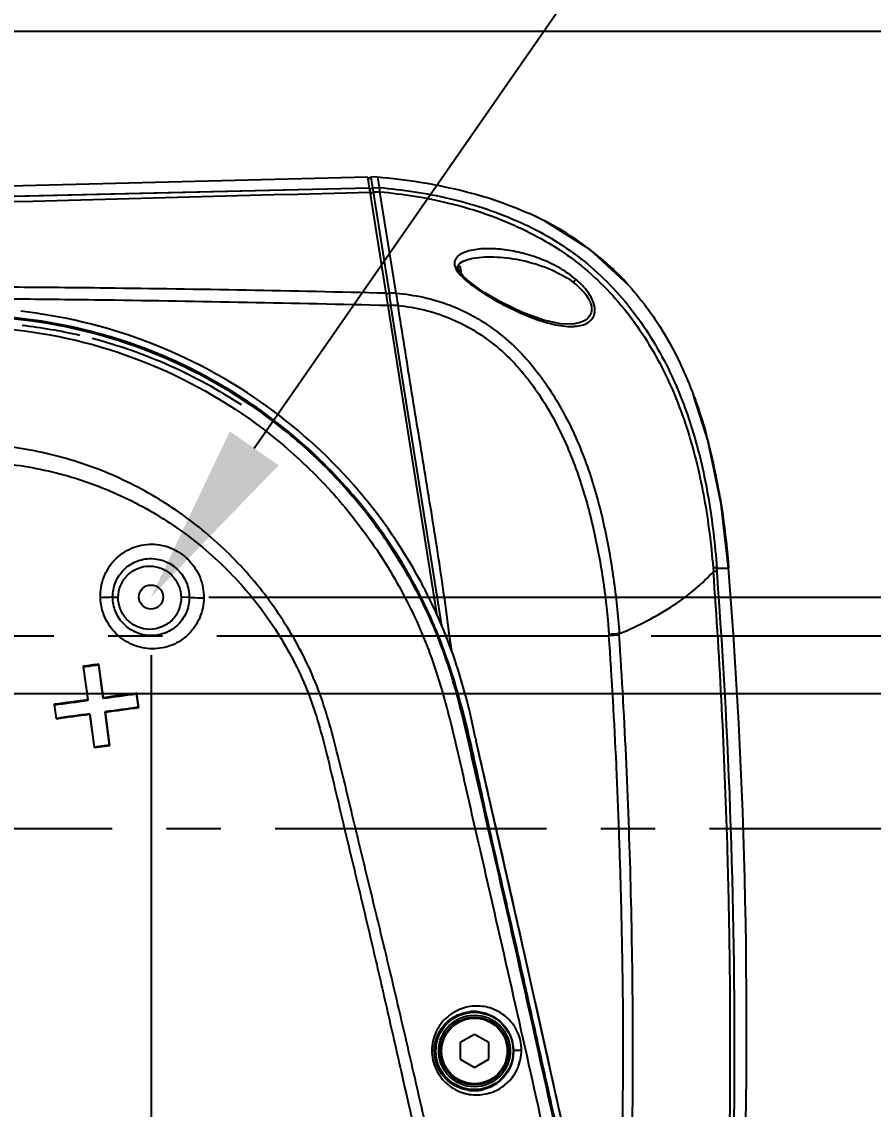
# Model space of a CAD drawing. Header units: millimetres. Extents: x 5828 to 6704, y 123 to 421.
# Drawn here: x 6428.99 to 6434.87, y 267.82 to 275.33 of the extents above; entities that cross this region are included whole.
import ezdxf
from ezdxf import colors
from ezdxf.entities.mleader import LeaderData, LeaderLine
from ezdxf.math import Vec2, Vec3

# ---------------------------------------------------------------- set-up
doc = ezdxf.new("R2010")
doc.units = ezdxf.units.MM
doc.linetypes.add('CENTER', pattern=[0.6, 0.375, -0.075, 0.075, -0.075])
for name, color, linetype in [('中心线', 7, 'Continuous'), ('外形图', 7, 'Continuous'), ('多重引线', 7, 'Continuous'), ('尺寸标注', 7, 'Continuous')]:
    doc.layers.add(name, color=color, linetype=linetype)
doc.styles.add('微软雅黑', font='msyh.ttc', dxfattribs={"height": 1.5})
doc.dimstyles.new('尺寸标注_1_15比例', dxfattribs={"dimtxt": 1.5, "dimasz": 1.25, "dimexe": 0.5, "dimexo": 0.4, "dimgap": 0.5, "dimtad": 1, "dimdec": 1, "dimlfac": 15, "dimdsep": 46, "dimtxsty": '微软雅黑', "dimcen": 0.09, "dimadec": 0, "dimazin": 0, "dimtp": 0.01, "dimtm": 0.01, "dimtfac": 1, "dimtdec": 1, "dimtofl": 0, "dimtmove": 0, "dimatfit": 3, "dimfxl": 1, "dimtolj": 1, "dimarcsym": 0})

# ---------------------------------------------------------------- blocks, each defined once
blk = doc.blocks.new('*D932')
at = {"layer": 'Defpoints', "color": 0}
for p in [(6429.8804, 271.3573), (6435.6121, 269.7573), (6442.5277, 269.7573)]:
    blk.add_point(p, dxfattribs=at)
at = {"layer": '尺寸标注', "color": 0, "lineweight": -2}
for p, q in [((6442.5277, 272.6073), (6442.5277, 273.8573)), ((6430.2804, 271.3573), (6443.0277, 271.3573)), ((6436.0121, 269.7573), (6443.0277, 269.7573)), ((6442.5277, 268.5073), (6442.5277, 263.7221))]:
    blk.add_line(p, q, dxfattribs=at)
at = {"layer": '尺寸标注', "color": 0}
for points in [[(6442.3194, 272.6073), (6442.7361, 272.6073), (6442.5277, 271.3573)], [(6442.7361, 268.5073), (6442.3194, 268.5073), (6442.5277, 269.7573)]]:
    blk.add_solid(points, dxfattribs=at)
at = {"layer": '尺寸标注', "color": 0, "insert": (6441.2651, 265.3086), "char_height": 1.5, "attachment_point": 5, "rotation": 90, "style": '微软雅黑'}
blk.add_mtext('\\A1;24', dxfattribs=at)
blk = doc.blocks.new('*D933')
at = {"layer": 'Defpoints', "color": 0}
for p in [(6426.8138, 270.6906), (6435.6121, 269.7573), (6439.1538, 269.7573)]:
    blk.add_point(p, dxfattribs=at)
at = {"layer": '尺寸标注', "color": 0, "lineweight": -2}
for p, q in [((6439.1538, 271.9406), (6439.1538, 273.1906)), ((6427.2138, 270.6906), (6439.6538, 270.6906)), ((6436.0121, 269.7573), (6439.6538, 269.7573)), ((6439.1538, 268.5073), (6439.1538, 263.8272))]:
    blk.add_line(p, q, dxfattribs=at)
at = {"layer": '尺寸标注', "color": 0}
for points in [[(6438.9455, 271.9406), (6439.3622, 271.9406), (6439.1538, 270.6906)], [(6439.3622, 268.5073), (6438.9455, 268.5073), (6439.1538, 269.7573)]]:
    blk.add_solid(points, dxfattribs=at)
at = {"layer": '尺寸标注', "color": 0, "insert": (6437.8874, 265.3687), "char_height": 1.5, "attachment_point": 5, "rotation": 90, "style": '微软雅黑'}
blk.add_mtext('\\A1;14', dxfattribs=at)
blk = doc.blocks.new('*D934')
at = {"layer": 'Defpoints', "color": 0}
for p in [(6428.5804, 276.8996), (6426.8138, 270.6906), (6428.5804, 264.5818)]:
    blk.add_point(p, dxfattribs=at)
at = {"layer": '尺寸标注', "color": 0, "lineweight": -2}
for p, q in [((6428.5804, 276.4996), (6428.5804, 264.0818)), ((6426.8138, 270.2906), (6426.8138, 264.0818)), ((6425.5638, 264.5818), (6418.9868, 264.5818)), ((6429.8304, 264.5818), (6431.0804, 264.5818))]:
    blk.add_line(p, q, dxfattribs=at)
at = {"layer": '尺寸标注', "color": 0}
for points in [[(6425.5638, 264.3735), (6425.5638, 264.7901), (6426.8138, 264.5818)], [(6429.8304, 264.7901), (6429.8304, 264.3735), (6428.5804, 264.5818)]]:
    blk.add_solid(points, dxfattribs=at)
at = {"layer": '尺寸标注', "color": 0, "insert": (6421.3412, 265.8575), "char_height": 1.5, "attachment_point": 5, "style": '微软雅黑'}
blk.add_mtext('\\A1;26.5', dxfattribs=at)
blk = doc.blocks.new('*D935')
at = {"layer": 'Defpoints', "color": 0}
for p in [(6429.8804, 271.3573), (6426.8138, 270.6906), (6429.8804, 261.6348)]:
    blk.add_point(p, dxfattribs=at)
at = {"layer": '尺寸标注', "color": 0, "lineweight": -2}
for p, q in [((6429.8804, 270.9573), (6429.8804, 261.1348)), ((6426.8138, 270.2906), (6426.8138, 261.1348)), ((6425.5638, 261.6348), (6420.0737, 261.6348)), ((6431.1304, 261.6348), (6432.3804, 261.6348))]:
    blk.add_line(p, q, dxfattribs=at)
at = {"layer": '尺寸标注', "color": 0}
for points in [[(6425.5638, 261.4265), (6425.5638, 261.8431), (6426.8138, 261.6348)], [(6431.1304, 261.8431), (6431.1304, 261.4265), (6429.8804, 261.6348)]]:
    blk.add_solid(points, dxfattribs=at)
at = {"layer": '尺寸标注', "color": 0, "insert": (6421.6868, 262.91), "char_height": 1.5, "attachment_point": 5, "style": '微软雅黑'}
blk.add_mtext('\\A1;46', dxfattribs=at)
blk = doc.blocks.new('*D938')
at = {"layer": 'Defpoints', "color": 0}
for p in [(6417.9215, 275.264), (6453.2314, 275.264), (6436.9138, 230.424)]:
    blk.add_point(p, dxfattribs=at)
at = {"layer": '尺寸标注', "color": 0, "lineweight": -2}
for p, q in [((6418.3215, 275.264), (6453.7314, 275.264)), ((6453.2314, 231.674), (6453.2314, 274.014)), ((6437.3138, 230.424), (6453.7314, 230.424))]:
    blk.add_line(p, q, dxfattribs=at)
at = {"layer": '尺寸标注', "color": 0}
for points in [[(6453.4398, 274.014), (6453.0231, 274.014), (6453.2314, 275.264)], [(6453.0231, 231.674), (6453.4398, 231.674), (6453.2314, 230.424)]]:
    blk.add_solid(points, dxfattribs=at)
at = {"layer": '尺寸标注', "color": 0, "insert": (6451.9563, 252.844), "char_height": 1.5, "attachment_point": 5, "rotation": 90, "style": '微软雅黑'}
blk.add_mtext('\\A1;672.6', dxfattribs=at)

msp = doc.modelspace()

# ---------------------------------------------------------------- linework, layer by layer
at = {"layer": '中心线', "linetype": 'CENTER', "ltscale": 5}
for p, q in [((6403.334, 271.0906), (6435.6426, 271.0906)), ((6435.6121, 269.7573), (6425.4667, 269.7573))]:
    msp.add_line(p, q, dxfattribs=at)
at = {"layer": '外形图'}
for p, q in [((6431.378, 274.2556), (6426.8018, 274.1412)), ((6431.857, 271.2304), (6431.3779, 274.2556)), ((6431.4451, 274.2573), (6431.4007, 274.2562)), ((6431.4122, 274.1833), (6431.4007, 274.2562)), ((6431.4451, 274.2573), (6431.4566, 274.1843)), ((6426.0809, 274.0577), (6431.3894, 274.1827)), ((6431.4122, 274.1833), (6431.4566, 274.1843)), ((6431.4166, 274.1538), (6431.4122, 274.1833)), ((6431.5263, 273.4566), (6431.4166, 274.1538)), ((6431.5722, 273.4552), (6431.4612, 274.1552)), ((6432.6041, 273.9504), (6432.4925, 274.0045)), ((6432.9097, 273.7571), (6432.6041, 273.9504)), ((6433.1823, 273.5051), (6432.9097, 273.7571)), ((6432.0009, 273.6231), (6431.9982, 273.6382)), ((6431.9987, 273.6398), (6432.0149, 273.6424)), ((6432.0236, 273.5876), (6432.0149, 273.6424)), ((6432.1028, 273.6965), (6432.1028, 273.6965)), ((6431.5722, 273.4554), (6431.5263, 273.4564)), ((6431.5373, 273.3715), (6431.5369, 273.3745)), ((6431.8879, 271.16), (6431.5373, 273.3715)), ((6431.5857, 273.3703), (6431.5373, 273.3714)), ((6432.8026, 273.2436), (6432.8022, 273.2435)), ((6433.7245, 272.4407), (6433.6266, 272.7492)), ((6433.8168, 271.9983), (6433.7245, 272.4407)), ((6433.868, 271.5573), (6433.8168, 271.9983)), ((6433.7612, 271.5607), (6433.7634, 271.5347)), ((6433.7866, 271.5573), (6433.868, 271.5573)), ((6433.7885, 271.5325), (6433.7866, 271.5573)), ((6429.6156, 271.3564), (6429.6538, 271.3559)), ((6430.1448, 271.3558), (6430.0883, 271.355)), ((6431.9422, 271.0906), (6431.9161, 271.0906)), ((6431.9607, 270.9728), (6431.9422, 271.0906)), ((6431.9604, 270.9728), (6431.9422, 271.0906)), ((6433.0417, 271.0991), (6433.0423, 271.0906)), ((6433.1138, 271.0951), (6433.1133, 271.1035)), ((6429.4126, 270.8794), (6429.4438, 270.6481)), ((6429.4454, 270.6446), (6429.4142, 270.8758)), ((6429.5167, 270.8897), (6429.5211, 270.894)), ((6429.5167, 270.8897), (6429.5479, 270.6585)), ((6429.5523, 270.6628), (6429.5211, 270.894)), ((6429.5523, 270.6628), (6429.5479, 270.6585)), ((6429.7788, 270.6895), (6429.7836, 270.6939)), ((6429.7788, 270.6895), (6429.7914, 270.5963)), ((6429.7969, 270.5949), (6429.7836, 270.6939)), ((6429.2126, 270.6169), (6429.2259, 270.5179)), ((6429.2272, 270.5202), (6429.2146, 270.6135)), ((6429.5606, 270.5652), (6429.5657, 270.5637)), ((6429.5606, 270.5652), (6429.5918, 270.3339)), ((6429.5969, 270.3324), (6429.5657, 270.5637)), ((6429.7914, 270.5962), (6429.7969, 270.5949)), ((6429.4572, 270.549), (6429.4884, 270.3178)), ((6429.4893, 270.3201), (6429.4581, 270.5513)), ((6429.4884, 270.3178), (6429.5969, 270.3324)), ((6429.5918, 270.3339), (6429.4893, 270.3201)), ((6429.5918, 270.3339), (6429.5969, 270.3324)), ((6432.1138, 268.3386), (6432.0145, 268.2813)), ((6432.2131, 268.2813), (6432.1138, 268.3386)), ((6432.0145, 268.2813), (6432.0145, 268.1666)), ((6432.2131, 268.1666), (6432.2131, 268.2813)), ((6432.0145, 268.1666), (6432.1138, 268.1093)), ((6432.1138, 268.1093), (6432.2131, 268.1666))]:
    msp.add_line(p, q, dxfattribs=at)
for points in [[(6426.0809, 274.0577), (6427.8574, 274.0996), (6429.6275, 274.1413), (6431.3894, 274.1827)], [(6431.9982, 273.6382), (6432.0013, 273.6492), (6432.0126, 273.6624), (6432.0357, 273.6766), (6432.0679, 273.6885), (6432.1028, 273.6965)], [(6432.0352, 273.5736), (6432.0128, 273.6008), (6432.0009, 273.6231)], [(6432.1854, 273.4585), (6432.1514, 273.4807), (6432.1041, 273.5141), (6432.0657, 273.5448), (6432.0352, 273.5736)], [(6431.5722, 273.4552), (6431.5569, 273.4557), (6431.5416, 273.4562), (6431.5263, 273.4566)], [(6432.8026, 273.2436), (6432.7913, 273.2422), (6432.7076, 273.2442), (6432.59, 273.2691), (6432.4462, 273.3213), (6432.298, 273.393), (6432.1854, 273.4585)], [(6431.5857, 273.3702), (6431.5695, 273.3706), (6431.5534, 273.3711), (6431.5373, 273.3715)], [(6433.1671, 265.6516), (6432.7991, 267.3622), (6432.4435, 268.9652), (6432.1254, 270.3632)]]:
    msp.add_lwpolyline(points, dxfattribs=at)
for centre, radius in [((6429.8804, 271.3573), 0.0833), ((6432.1138, 268.224), 0.267), ((6432.1138, 268.224), 0.247), ((6432.1138, 268.224), 0.2333), ((6432.1138, 268.224), 0.2267)]:
    msp.add_circle(centre, radius, dxfattribs=at)
for centre, radius, start, end in [((6368.5009, 2602.9923), 2329.6882, 271.4159399, 271.5469664), ((6431.5505, 271.9209), 2.2867, 61.75021, 65.67271), ((6431.6266, 272.0637), 2.1248, 55.97743, 61.73397), ((6431.686, 272.1545), 2.0164, 51.54332, 55.93311), ((6431.7089, 272.1844), 1.9787, 41.87078, 51.52313), ((6431.5912, 273.0332), 0.3425, 99.05128, 100.62046), ((6430.0022, 271.4482), 3.8524, 12.51856, 15.42952), ((6429.4107, 271.3148), 4.4587, 9.37747, 12.5443), ((6393.9925, 268.4045), 40, 357.49984, 4.5207), ((6428.5944, 269.7689), 3.5753, 27.27632, 28.30679), ((6390.0931, 268.2765), 43.8166, 359.33055, 4.26158), ((6428.802, 269.8868), 3.2897, 27.16485, 28.16818), ((6433.5378, 263.6324), 7.4832, 93.25193, 93.80124), ((6433.5653, 263.2899), 7.8183, 93.31003, 93.83569), ((6431.9875, 270.3317), 0.1414, 11.92969, 13.24141), ((6431.9018, 270.3059), 0.2308, 11.86033, 13.78661), ((6431.9878, 270.3239), 0.1429, 10.60445, 11.86961), ((6208.8667, 218.8192), 229.1314, 12.626895, 12.996845), ((6113.0773, 197.2286), 327.3238, 12.528915, 12.649423), ((6432.1099, 268.2234), 0.2731, 84.38795, 94.96386), ((6165.7897, 208.9355), 273.3271, 12.334899, 12.530369), ((6432.1102, 268.2223), 0.2725, 261.29629, 282.41413)]:
    msp.add_arc(centre, radius, start, end, dxfattribs=at)
for points, knots in [([(6431.3814, 274.2331), (6431.3807, 274.2375), (6431.3823, 274.2466), (6431.389, 274.2526), (6431.3927, 274.2543)], [0, 0, 0, 0, 0.52641, 1, 1, 1, 1]), ([(6431.4451, 274.2573), (6431.5427, 274.2488), (6431.9, 274.2062), (6432.2537, 274.1125), (6432.4925, 274.0045)], [0, 0, 0, 0, 0.272049, 1, 1, 1, 1]), ([(6431.393, 274.1602), (6431.3927, 274.1618), (6431.3925, 274.1676), (6431.395, 274.1734), (6431.3977, 274.1765)], [0, 0, 0, 0, 0.280205, 1, 1, 1, 1]), ([(6431.3977, 274.1765), (6431.399, 274.178), (6431.4012, 274.1798), (6431.4036, 274.1811), (6431.4043, 274.1814)], [0, 0, 0, 0, 0.734543, 1, 1, 1, 1]), ([(6431.4612, 274.1552), (6431.4609, 274.159), (6431.4603, 274.1657), (6431.4592, 274.1745), (6431.4581, 274.1803), (6431.4573, 274.1834), (6431.4566, 274.1843)], [0, 0, 0, 0, 0.388629, 0.686002, 0.889489, 1, 1, 1, 1]), ([(6431.4566, 274.1843), (6431.6186, 274.1701), (6431.8607, 274.1343), (6432.174, 274.0472), (6432.4021, 273.9613), (6432.6206, 273.8521), (6432.8252, 273.7176), (6433.0112, 273.558), (6433.2306, 273.3168), (6433.4502, 272.9717), (6433.629, 272.5172), (6433.7375, 272.042), (6433.7747, 271.7193), (6433.7866, 271.5573)], [0, 0, 0, 0, 0.125153, 0.187581, 0.250019, 0.312557, 0.375252, 0.437999, 0.500738, 0.625737, 0.750335, 0.874963, 1, 1, 1, 1]), ([(6431.3973, 274.1329), (6431.3967, 274.1367), (6431.3985, 274.145), (6431.405, 274.1503), (6431.4086, 274.1519)], [0, 0, 0, 0, 0.482564, 1, 1, 1, 1]), ([(6431.4612, 274.1552), (6431.6206, 274.1402), (6431.9375, 274.0903), (6432.3948, 273.9389), (6432.815, 273.6989), (6433.1604, 273.3587), (6433.4198, 272.9518), (6433.5974, 272.5048), (6433.7085, 272.0378), (6433.748, 271.7201), (6433.7612, 271.5607)], [0, 0, 0, 0, 0.125219, 0.250037, 0.375033, 0.500274, 0.625296, 0.749998, 0.874814, 1, 1, 1, 1]), ([(6432.8133, 273.551), (6432.777, 273.5812), (6432.6999, 273.6344), (6432.575, 273.6924), (6432.4488, 273.7331), (6432.3433, 273.7533), (6432.2608, 273.7613), (6432.201, 273.7629), (6432.1434, 273.7599), (6432.0889, 273.7516), (6432.0467, 273.7391), (6432.017, 273.7243), (6431.9982, 273.7108), (6431.9835, 273.694), (6431.9715, 273.6654), (6431.9772, 273.6406), (6431.9841, 273.6262)], [0, 0, 0, 0, 0.14715, 0.289759, 0.427242, 0.559339, 0.623209, 0.68534, 0.745376, 0.802741, 0.856523, 0.881713, 0.905575, 0.928225, 0.95047, 1, 1, 1, 1]), ([(6432.1028, 273.6965), (6432.1297, 273.7012), (6432.1854, 273.7065), (6432.3008, 273.7055), (6432.4506, 273.6846), (6432.6299, 273.6298), (6432.7438, 273.569), (6432.7956, 273.5298)], [0, 0, 0, 0, 0.112407, 0.229855, 0.475174, 0.732255, 1, 1, 1, 1]), ([(6431.9841, 273.6262), (6431.9864, 273.6213), (6431.998, 273.6007), (6432.0137, 273.5828), (6432.0264, 273.5699)], [0, 0, 0, 0, 0.232222, 1, 1, 1, 1]), ([(6432.0264, 273.5699), (6432.0374, 273.5587), (6432.0672, 273.5319), (6432.1191, 273.4927), (6432.1604, 273.4659), (6432.1812, 273.4523)], [0, 0, 0, 0, 0.241447, 0.617431, 1, 1, 1, 1]), ([(6428.9217, 273.4982), (6429.1367, 273.4968), (6429.9977, 273.4889), (6430.8585, 273.4722), (6431.5043, 273.4571)], [0, 0, 0, 0, 0.249725, 1, 1, 1, 1]), ([(6432.7956, 273.5298), (6432.7975, 273.532), (6432.8034, 273.539), (6432.8093, 273.5461), (6432.8133, 273.551)], [0, 0, 0, 0, 0.308309, 1, 1, 1, 1]), ([(6432.7956, 273.5298), (6432.8297, 273.5041), (6432.8761, 273.4612), (6432.9154, 273.393), (6432.9262, 273.3437), (6432.9146, 273.3002), (6432.8851, 273.2701), (6432.8464, 273.252), (6432.8177, 273.2457), (6432.8026, 273.2436)], [0, 0, 0, 0, 0.318248, 0.461264, 0.582468, 0.684783, 0.782556, 0.886576, 1, 1, 1, 1]), ([(6432.8051, 273.2264), (6432.8219, 273.2276), (6432.8541, 273.2322), (6432.8983, 273.2494), (6432.9333, 273.2808), (6432.9493, 273.3289), (6432.9409, 273.3858), (6432.912, 273.4444), (6432.8682, 273.501), (6432.8322, 273.5346), (6432.8133, 273.551)], [0, 0, 0, 0, 0.110883, 0.212455, 0.308339, 0.409837, 0.53162, 0.676777, 0.835926, 1, 1, 1, 1]), ([(6433.1823, 273.5051), (6433.2771, 273.3994), (6433.4499, 273.1593), (6433.5736, 272.8913), (6433.6266, 272.7492)], [0, 0, 0, 0, 0.483452, 1, 1, 1, 1]), ([(6428.9216, 273.4162), (6429.1377, 273.4143), (6429.6784, 273.408), (6430.5438, 273.3941), (6431.193, 273.3796), (6431.5178, 273.3719)], [0, 0, 0, 0, 0.249718, 0.624674, 1, 1, 1, 1]), ([(6431.507, 273.4399), (6431.5066, 273.4428), (6431.5092, 273.4498), (6431.5152, 273.4534), (6431.5186, 273.4547)], [0, 0, 0, 0, 0.442064, 1, 1, 1, 1]), ([(6431.5369, 273.3745), (6431.5359, 273.382), (6431.5323, 273.4093), (6431.5288, 273.4367), (6431.5263, 273.4566)], [0, 0, 0, 0, 0.273777, 1, 1, 1, 1]), ([(6431.5722, 273.4552), (6431.5735, 273.4491), (6431.5785, 273.4208), (6431.5818, 273.3923), (6431.5857, 273.3702)], [0, 0, 0, 0, 0.219383, 1, 1, 1, 1]), ([(6431.5722, 273.4552), (6431.6991, 273.4444), (6431.8895, 273.4038), (6432.1203, 273.2932), (6432.2802, 273.1862), (6432.4243, 273.0585), (6432.5498, 272.9125), (6432.6592, 272.7543), (6432.7858, 272.5316), (6432.9094, 272.2353), (6433.0108, 271.8645), (6433.0777, 271.4861), (6433.1047, 271.2313), (6433.1133, 271.1035)], [0, 0, 0, 0, 0.124479, 0.186907, 0.249408, 0.311962, 0.374552, 0.437142, 0.499709, 0.624704, 0.749726, 0.874828, 1, 1, 1, 1]), ([(6432.1854, 273.4585), (6432.1853, 273.4586), (6432.185, 273.4577), (6432.1842, 273.457), (6432.1829, 273.4548), (6432.1818, 273.4533), (6432.1812, 273.4523)], [0, 0, 0, 0, 0.056455, 0.235397, 0.550029, 1, 1, 1, 1]), ([(6432.1812, 273.4523), (6432.2306, 273.4205), (6432.3315, 273.3644), (6432.4836, 273.2929), (6432.6313, 273.2428), (6432.7301, 273.226), (6432.7769, 273.2256)], [0, 0, 0, 0, 0.273964, 0.537498, 0.782073, 1, 1, 1, 1]), ([(6431.5185, 273.3675), (6431.5185, 273.3678), (6431.5198, 273.368), (6431.5212, 273.3686), (6431.5244, 273.3692), (6431.5267, 273.3696), (6431.528, 273.3699)], [0, 0, 0, 0, 0.072314, 0.271353, 0.587504, 1, 1, 1, 1]), ([(6431.9422, 271.0906), (6431.9167, 271.2813), (6431.8632, 271.6622), (6431.769, 272.2315), (6431.676, 272.8007), (6431.6157, 273.1804), (6431.5857, 273.3702)], [0, 0, 0, 0, 0.250089, 0.500133, 0.750107, 1, 1, 1, 1]), ([(6431.5857, 273.3702), (6431.6464, 273.3641), (6431.7672, 273.3438), (6431.9421, 273.2872), (6432.1066, 273.205), (6432.2571, 273.0993), (6432.392, 272.9741), (6432.5091, 272.8322), (6432.6109, 272.6792), (6432.7287, 272.4646), (6432.8437, 272.1802), (6432.9245, 271.885), (6432.9737, 271.6453), (6432.9986, 271.4944), (6433.0152, 271.3732), (6433.0241, 271.2972), (6433.0304, 271.2364), (6433.0346, 271.1906), (6433.0387, 271.1449), (6433.0401, 271.1143), (6433.0417, 271.0991)], [0, 0, 0, 0, 0.0624, 0.124793, 0.187213, 0.249688, 0.312219, 0.374777, 0.43734, 0.499879, 0.62483, 0.749809, 0.812336, 0.874877, 0.906153, 0.937433, 0.953074, 0.968715, 0.984357, 1, 1, 1, 1]), ([(6431.702, 271.4397), (6431.6075, 271.6162), (6431.386, 271.9526), (6430.9759, 272.395), (6430.4963, 272.7615), (6429.9619, 273.0417), (6429.388, 273.2283), (6428.7907, 273.3139), (6428.1875, 273.2984), (6427.5955, 273.181), (6427.032, 272.9654), (6426.5121, 272.6591), (6426.0522, 272.2681), (6425.6658, 271.8047), (6425.3614, 271.2837), (6425.1493, 270.7187), (6425.0369, 270.1258), (6425.0296, 269.7233), (6425.0424, 269.5234)], [0, 0, 0, 0, 0.062514, 0.12502, 0.187516, 0.250011, 0.312508, 0.375001, 0.437502, 0.499997, 0.562496, 0.624997, 0.687489, 0.749991, 0.812487, 0.874986, 0.937481, 1, 1, 1, 1]), ([(6431.7018, 271.4352), (6431.6013, 271.6213), (6431.367, 271.9768), (6430.9267, 272.4384), (6430.4109, 272.814), (6429.8366, 273.0918), (6429.2217, 273.2622), (6428.5863, 273.3197), (6427.9509, 273.2635), (6427.3354, 273.0955), (6426.7598, 272.8203), (6426.2429, 272.4463), (6425.801, 271.9861), (6425.4479, 271.4548), (6425.1958, 270.8688), (6425.0521, 270.2475), (6425.0201, 269.6107), (6425.0774, 269.1891), (6425.1232, 268.9828)], [0, 0, 0, 0, 0.06252, 0.125024, 0.187531, 0.250038, 0.312543, 0.375049, 0.437556, 0.500062, 0.562568, 0.625075, 0.687582, 0.750087, 0.812583, 0.875071, 0.937542, 1, 1, 1, 1]), ([(6434.0963, 260.7334), (6434.0662, 260.8921), (6434.0073, 261.2099), (6433.8844, 261.8445), (6433.6685, 262.9548), (6433.412, 264.2218), (6433.148, 265.4873), (6432.9462, 266.4356), (6432.7408, 267.3832), (6432.5316, 268.3299), (6432.3552, 269.1183), (6432.2113, 269.7484), (6432.1208, 270.1422), (6432.05, 270.4578), (6431.9918, 270.6932), (6431.9221, 270.9256), (6431.8348, 271.1521), (6431.7312, 271.3718), (6431.5732, 271.6544), (6431.3407, 271.9868), (6431.0097, 272.3435), (6430.5084, 272.7535), (6429.7828, 273.1313), (6428.824, 273.3302), (6428.1708, 273.2845), (6427.855, 273.2181)], [0, 0, 0, 0, 0.031256, 0.062512, 0.125025, 0.250051, 0.312564, 0.375077, 0.43759, 0.500102, 0.562619, 0.593865, 0.625127, 0.640778, 0.656416, 0.672034, 0.687667, 0.703323, 0.718983, 0.750258, 0.781529, 0.812804, 0.875203, 0.937597, 1, 1, 1, 1]), ([(6431.7422, 271.4643), (6431.6056, 271.718), (6431.2695, 272.1942), (6430.6103, 272.7656), (6429.8342, 273.1641), (6429.267, 273.2978), (6428.9807, 273.3299)], [0, 0, 0, 0, 0.250026, 0.500021, 0.749993, 1, 1, 1, 1]), ([(6427.8691, 273.1518), (6428.1823, 273.2164), (6428.8306, 273.2576), (6429.7795, 273.0503), (6430.4933, 272.6641), (6430.9829, 272.2487), (6431.3042, 271.8887), (6431.5727, 271.4882), (6431.7857, 271.055), (6431.9282, 270.5945), (6432.0173, 270.204), (6432.0873, 269.8912), (6432.1413, 269.657), (6432.1955, 269.4228), (6432.3021, 268.9541), (6432.4621, 268.2511), (6432.6693, 267.3123), (6432.8738, 266.3729), (6433.0749, 265.4328), (6433.2721, 264.4919), (6433.4322, 263.7069), (6433.5578, 263.0784), (6433.6509, 262.6068), (6433.7425, 262.1349), (6433.8164, 261.7412), (6433.8774, 261.4266), (6433.9409, 261.1125), (6433.9859, 260.8762), (6434.0097, 260.7178)], [0, 0, 0, 0, 0.0624, 0.124799, 0.187198, 0.218475, 0.249745, 0.281019, 0.312289, 0.343546, 0.374813, 0.39044, 0.40607, 0.4217, 0.43733, 0.499848, 0.562367, 0.624886, 0.687404, 0.749923, 0.812442, 0.843701, 0.874961, 0.90622, 0.937478, 0.953109, 0.968743, 1, 1, 1, 1]), ([(6430.5047, 272.6836), (6430.4258, 272.7354), (6430.2638, 272.8329), (6430.0095, 272.9578), (6429.7462, 273.0622), (6429.5658, 273.118), (6429.4746, 273.1419)], [0, 0, 0, 0, 0.250205, 0.500227, 0.750182, 1, 1, 1, 1]), ([(6433.6266, 272.7492), (6433.6349, 272.7271), (6433.6677, 272.6361), (6433.6963, 272.5435), (6433.7157, 272.4731)], [0, 0, 0, 0, 0.244507, 1, 1, 1, 1]), ([(6433.1832, 260.1738), (6433.1995, 260.3226), (6433.2034, 260.6239), (6433.1406, 261.0695), (6433.0475, 261.509), (6432.9635, 261.9504), (6432.8828, 262.3922), (6432.8009, 262.8336), (6432.7153, 263.2745), (6432.5983, 263.8617), (6432.4507, 264.5955), (6432.2687, 265.4751), (6432.0814, 266.3536), (6431.9192, 267.0843), (6431.7865, 267.6682), (6431.6869, 268.106), (6431.5859, 268.5436), (6431.4818, 268.9805), (6431.3754, 269.4168), (6431.2701, 269.8534), (6431.1835, 270.2175), (6431.108, 270.5073), (6431.0148, 270.7923), (6430.8473, 271.1297), (6430.5845, 271.4962), (6430.2637, 271.8135), (6429.8942, 272.0719), (6429.4864, 272.2645), (6429.0513, 272.3839), (6428.6023, 272.4276), (6428.302, 272.4049), (6428.1542, 272.3808)], [0, 0, 0, 0, 0.031256, 0.062496, 0.09378, 0.125044, 0.156285, 0.187525, 0.218773, 0.250027, 0.312529, 0.375029, 0.43753, 0.500029, 0.531279, 0.562528, 0.593778, 0.62503, 0.656282, 0.687523, 0.718778, 0.734417, 0.750036, 0.781307, 0.812577, 0.843804, 0.875037, 0.906259, 0.937493, 0.968743, 1, 1, 1, 1]), ([(6428.0598, 272.241), (6428.2057, 272.2711), (6428.5035, 272.3062), (6428.9519, 272.2816), (6429.3896, 272.1814), (6429.8031, 272.0066), (6430.1797, 271.7625), (6430.5091, 271.4572), (6430.7773, 271.097), (6430.9472, 270.7628), (6431.0411, 270.4794), (6431.0969, 270.2626), (6431.1483, 270.0448), (6431.2166, 269.7544), (6431.3041, 269.3918), (6431.4077, 268.9564), (6431.5079, 268.5202), (6431.6399, 267.9383), (6431.8048, 267.2108), (6431.9977, 266.3367), (6432.1852, 265.4614), (6432.3692, 264.5854), (6432.5478, 263.7082), (6432.6927, 262.9764), (6432.804, 262.3902), (6432.8865, 261.9503), (6432.9559, 261.5838), (6433.0086, 261.2901), (6433.0634, 260.997), (6433.1324, 260.6297), (6433.127, 260.3292), (6433.1124, 260.1809)], [0, 0, 0, 0, 0.031236, 0.062463, 0.093672, 0.124869, 0.156062, 0.187263, 0.218479, 0.24971, 0.26534, 0.280974, 0.296604, 0.312236, 0.343499, 0.374762, 0.406025, 0.437289, 0.499818, 0.562347, 0.624876, 0.687406, 0.749935, 0.812465, 0.843729, 0.874993, 0.906257, 0.92189, 0.937521, 0.968776, 1, 1, 1, 1]), ([(6433.8098, 272.0413), (6433.8163, 272.0026), (6433.841, 271.842), (6433.8583, 271.6802), (6433.868, 271.5573)], [0, 0, 0, 0, 0.241251, 1, 1, 1, 1]), ([(6429.5309, 271.3527), (6429.5292, 271.4001), (6429.5448, 271.4967), (6429.6225, 271.6202), (6429.7426, 271.7033), (6429.8858, 271.7318), (6430.0286, 271.7016), (6430.1484, 271.6181), (6430.2275, 271.4955), (6430.2453, 271.3992), (6430.2447, 271.3517)], [0, 0, 0, 0, 0.125132, 0.250065, 0.374867, 0.499615, 0.624466, 0.749535, 0.874756, 1, 1, 1, 1]), ([(6429.6156, 271.3564), (6429.6153, 271.391), (6429.6286, 271.4611), (6429.687, 271.5499), (6429.7753, 271.6095), (6429.8798, 271.6302), (6429.9841, 271.6088), (6430.0722, 271.549), (6430.1309, 271.4603), (6430.1448, 271.3904), (6430.1448, 271.3558)], [0, 0, 0, 0, 0.125043, 0.250015, 0.374973, 0.499908, 0.624863, 0.749877, 0.874925, 1, 1, 1, 1]), ([(6429.6538, 271.3559), (6429.6542, 271.3841), (6429.6659, 271.4408), (6429.7143, 271.5124), (6429.7864, 271.5603), (6429.8713, 271.5769), (6429.9561, 271.5597), (6430.0279, 271.5114), (6430.0761, 271.4398), (6430.0879, 271.3831), (6430.0883, 271.355)], [0, 0, 0, 0, 0.125026, 0.250013, 0.375009, 0.499995, 0.624985, 0.749982, 0.874975, 1, 1, 1, 1]), ([(6433.7866, 271.5573), (6433.784, 271.5587), (6433.7752, 271.5597), (6433.7668, 271.5604), (6433.7612, 271.5607)], [0, 0, 0, 0, 0.346554, 1, 1, 1, 1]), ([(6433.1133, 271.1034), (6433.2448, 271.159), (6433.4291, 271.2528), (6433.6401, 271.4088), (6433.7262, 271.4919), (6433.7634, 271.5346)], [0, 0, 0, 0, 0.544981, 0.783713, 1, 1, 1, 1]), ([(6433.7885, 271.5325), (6433.7858, 271.5336), (6433.7772, 271.5341), (6433.7689, 271.5346), (6433.7634, 271.5347)], [0, 0, 0, 0, 0.343801, 1, 1, 1, 1]), ([(6433.8779, 267.7586), (6433.8793, 268.0734), (6433.8817, 268.5457), (6433.8722, 269.1755), (6433.8567, 269.8053), (6433.8252, 270.592), (6433.7863, 271.2207), (6433.7634, 271.5347)], [0, 0, 0, 0, 0.249923, 0.374953, 0.500002, 0.750072, 1, 1, 1, 1]), ([(6434.1318, 260.5828), (6434.0448, 261.0385), (6433.8735, 261.9503), (6433.6025, 263.3154), (6433.3247, 264.6791), (6433.0384, 266.041), (6432.7442, 267.4012), (6432.5191, 268.4204), (6432.3654, 269.0991), (6432.2889, 269.4385), (6432.2123, 269.7778), (6432.1344, 270.117), (6432.057, 270.4563), (6431.9725, 270.7941), (6431.8576, 271.1234), (6431.757, 271.333), (6431.7018, 271.4352)], [0, 0, 0, 0, 0.124992, 0.249985, 0.374977, 0.49997, 0.624962, 0.749954, 0.781202, 0.812453, 0.843697, 0.874937, 0.906214, 0.937479, 0.96871, 1, 1, 1, 1]), ([(6432.1063, 270.2662), (6432.0633, 270.4592), (6431.9685, 270.8439), (6431.8191, 271.2126), (6431.7288, 271.3887)], [0, 0, 0, 0, 0.499875, 1, 1, 1, 1]), ([(6432.1213, 270.3819), (6432.0863, 270.5549), (6431.9988, 270.9073), (6431.8574, 271.2426), (6431.7723, 271.4075)], [0, 0, 0, 0, 0.487495, 1, 1, 1, 1]), ([(6429.6156, 271.3564), (6429.6091, 271.356), (6429.5809, 271.3545), (6429.5527, 271.3534), (6429.5309, 271.3527)], [0, 0, 0, 0, 0.228549, 1, 1, 1, 1]), ([(6430.2447, 271.3517), (6430.2441, 271.3057), (6430.2253, 271.2131), (6430.1468, 271.0957), (6430.0291, 271.0174), (6429.8903, 270.9908), (6429.7518, 271.0194), (6429.6341, 271.098), (6429.5537, 271.2143), (6429.5325, 271.3066), (6429.5309, 271.3527)], [0, 0, 0, 0, 0.125064, 0.249843, 0.374524, 0.499298, 0.62429, 0.749475, 0.874732, 1, 1, 1, 1]), ([(6430.1448, 271.3558), (6430.1448, 271.3214), (6430.1313, 271.2518), (6430.0728, 271.1637), (6429.9847, 271.1049), (6429.8808, 271.0846), (6429.777, 271.1057), (6429.6892, 271.1648), (6429.6301, 271.2525), (6429.6159, 271.322), (6429.6156, 271.3564)], [0, 0, 0, 0, 0.125018, 0.249938, 0.374854, 0.499807, 0.624816, 0.749874, 0.874933, 1, 1, 1, 1]), ([(6430.0883, 271.355), (6430.0887, 271.3264), (6430.0781, 271.2685), (6430.0301, 271.195), (6429.9572, 271.1457), (6429.8709, 271.1287), (6429.7848, 271.1464), (6429.7122, 271.196), (6429.6642, 271.2695), (6429.6535, 271.3274), (6429.6538, 271.3559)], [0, 0, 0, 0, 0.125023, 0.250003, 0.374999, 0.499988, 0.624981, 0.749983, 0.874975, 1, 1, 1, 1]), ([(6430.1448, 271.3558), (6430.1511, 271.3552), (6430.1844, 271.3531), (6430.2177, 271.3522), (6430.2447, 271.3517)], [0, 0, 0, 0, 0.189782, 1, 1, 1, 1]), ([(6431.9422, 271.0906), (6432.034, 271.0906), (6432.4007, 271.0906), (6432.7674, 271.0906), (6433.0423, 271.0906)], [0, 0, 0, 0, 0.250375, 1, 1, 1, 1]), ([(6433.1355, 267.5176), (6433.1351, 267.6665), (6433.1406, 267.9644), (6433.1417, 268.4112), (6433.136, 268.858), (6433.1262, 269.3048), (6433.1124, 269.7516), (6433.0883, 270.3471), (6433.0626, 270.7934), (6433.0423, 271.0906)], [0, 0, 0, 0, 0.124936, 0.249922, 0.374907, 0.49992, 0.624938, 0.749962, 1, 1, 1, 1]), ([(6433.2019, 267.5191), (6433.2039, 267.6681), (6433.2078, 267.9662), (6433.2081, 268.5625), (6433.1974, 269.308), (6433.166, 270.2021), (6433.133, 270.7976), (6433.1135, 271.0951)], [0, 0, 0, 0, 0.124946, 0.249932, 0.49997, 0.750023, 1, 1, 1, 1]), ([(6432.1213, 270.3819), (6432.1216, 270.3806), (6432.1225, 270.3762), (6432.1234, 270.3719), (6432.1239, 270.3688)], [0, 0, 0, 0, 0.296515, 1, 1, 1, 1]), ([(6432.1239, 270.3688), (6432.124, 270.3686), (6432.1245, 270.367), (6432.1249, 270.3654), (6432.1252, 270.3641)], [0, 0, 0, 0, 0.155271, 1, 1, 1, 1]), ([(6434.1343, 260.5834), (6434.0571, 260.9883), (6433.9037, 261.7984), (6433.666, 263.012), (6433.4205, 264.2241), (6433.0852, 265.8385), (6432.7801, 267.2487), (6432.5129, 268.4562), (6432.4006, 268.9591), (6432.3082, 269.3608), (6432.2388, 269.6621), (6432.1713, 269.9639), (6432.1287, 270.1656), (6432.1063, 270.2662)], [0, 0, 0, 0, 0.124999, 0.249997, 0.374996, 0.499994, 0.74999, 0.812491, 0.87499, 0.906237, 0.937485, 0.968739, 1, 1, 1, 1]), ([(6432.4381, 268.2288), (6432.4376, 268.2512), (6432.4331, 268.2961), (6432.4045, 268.3786), (6432.3405, 268.4627), (6432.2372, 268.5224), (6432.1251, 268.5407), (6432.0136, 268.5191), (6431.9131, 268.4571), (6431.839, 268.3562), (6431.8196, 268.2711), (6431.8197, 268.2278)], [0, 0, 0, 0, 0.069921, 0.139706, 0.270613, 0.390079, 0.504037, 0.618284, 0.737439, 0.864512, 1, 1, 1, 1]), ([(6431.8371, 268.224), (6431.8372, 268.2611), (6431.8524, 268.3335), (6431.9126, 268.4208), (6431.9942, 268.4767), (6432.0559, 268.4928), (6432.0863, 268.4954)], [0, 0, 0, 0, 0.276918, 0.534257, 0.773051, 1, 1, 1, 1]), ([(6432.1366, 268.4952), (6432.166, 268.4923), (6432.2262, 268.4762), (6432.307, 268.4211), (6432.3675, 268.334), (6432.3828, 268.2611), (6432.383, 268.224)], [0, 0, 0, 0, 0.221924, 0.458437, 0.720962, 1, 1, 1, 1]), ([(6431.8197, 268.2278), (6431.82, 268.183), (6431.8392, 268.0932), (6431.921, 267.988), (6432.0316, 267.9278), (6432.1491, 267.9145), (6432.2592, 267.9424), (6432.3529, 268.0069), (6432.4214, 268.1051), (6432.4377, 268.1867), (6432.4381, 268.2288)], [0, 0, 0, 0, 0.139551, 0.275396, 0.402635, 0.521555, 0.635522, 0.749278, 0.868763, 1, 1, 1, 1]), ([(6431.8371, 268.224), (6431.837, 268.2245), (6431.835, 268.2255), (6431.8296, 268.2269), (6431.8239, 268.2274), (6431.8197, 268.2278)], [0, 0, 0, 0, 0.095537, 0.298608, 1, 1, 1, 1]), ([(6432.069, 267.9529), (6432.0399, 267.9574), (6431.9807, 267.9766), (6431.904, 268.035), (6431.8499, 268.1211), (6431.837, 268.1897), (6431.8371, 268.224)], [0, 0, 0, 0, 0.228065, 0.473362, 0.734053, 1, 1, 1, 1]), ([(6432.383, 268.224), (6432.3831, 268.1896), (6432.3707, 268.1236), (6432.3208, 268.0416), (6432.2516, 267.9839), (6432.1968, 267.9623), (6432.1688, 267.9562)], [0, 0, 0, 0, 0.279195, 0.530729, 0.766887, 1, 1, 1, 1]), ([(6432.383, 268.224), (6432.383, 268.2247), (6432.3851, 268.2263), (6432.3915, 268.2284), (6432.4041, 268.2301), (6432.4206, 268.2305), (6432.4325, 268.2297), (6432.4381, 268.2288)], [0, 0, 0, 0, 0.040673, 0.117158, 0.371296, 0.698439, 1, 1, 1, 1])]:
    msp.add_open_spline(points, degree=3, knots=knots, dxfattribs=at)
for points in [[(6431.3927, 274.2543), (6431.3952, 274.2555), (6431.3979, 274.2561), (6431.4007, 274.2562)], [(6431.4043, 274.1814), (6431.4067, 274.1825), (6431.4095, 274.1832), (6431.4122, 274.1833)], [(6431.4086, 274.1519), (6431.4111, 274.153), (6431.4139, 274.1537), (6431.4166, 274.1538)], [(6431.4166, 274.1538), (6431.4314, 274.1544), (6431.4464, 274.1546), (6431.4612, 274.1552)], [(6431.5186, 273.4547), (6431.5211, 273.4557), (6431.5237, 273.4563), (6431.5263, 273.4566)], [(6429.3879, 273.1633), (6429.2573, 273.1936), (6429.1247, 273.2161), (6428.9916, 273.2325)], [(6432.7769, 273.2256), (6432.7863, 273.2255), (6432.7957, 273.2258), (6432.8051, 273.2264)], [(6429.5211, 270.894), (6429.4849, 270.8891), (6429.4488, 270.8843), (6429.4126, 270.8794)], [(6429.4142, 270.8758), (6429.4484, 270.8805), (6429.4826, 270.8851), (6429.5167, 270.8896)], [(6429.4438, 270.648), (6429.3667, 270.6377), (6429.2897, 270.6274), (6429.2126, 270.617)], [(6429.2146, 270.6135), (6429.2915, 270.6239), (6429.3685, 270.6343), (6429.4454, 270.6445)], [(6429.5479, 270.6585), (6429.6249, 270.6689), (6429.7018, 270.6792), (6429.7788, 270.6895)], [(6429.7836, 270.6939), (6429.7065, 270.6836), (6429.6294, 270.6732), (6429.5523, 270.6628)], [(6429.7914, 270.5962), (6429.7145, 270.5859), (6429.6375, 270.5755), (6429.5606, 270.5652)], [(6429.5657, 270.5637), (6429.6428, 270.5741), (6429.7198, 270.5845), (6429.7969, 270.5949)], [(6429.2259, 270.5179), (6429.303, 270.5282), (6429.3801, 270.5386), (6429.4572, 270.549)], [(6429.458, 270.5513), (6429.3811, 270.5409), (6429.3042, 270.5306), (6429.2272, 270.5202)]]:
    msp.add_open_spline(points, degree=3, dxfattribs=at)

# ---------------------------------------------------------------- dimensions: what is measured, and where the dimension line sits
at = {"layer": '尺寸标注'}
for base, p2, picture, middle in [((6428.5804, 264.5818), (6428.5804, 276.8996), '*D934', (6421.3412, 264.5818)), ((6429.8804, 261.6348), (6429.8804, 271.3573), '*D935', (6421.6868, 261.6348))]:
    dim = msp.add_linear_dim(base=base, p1=(6426.8138, 270.6906), p2=p2, dimstyle='尺寸标注_1_15比例', dxfattribs=at)
    dim.commit()
    dim.dimension.update_dxf_attribs({"geometry": picture, "text_midpoint": middle, "dimtype": 160})
dim = msp.add_linear_dim(base=(6453.2314, 275.264), p1=(6436.9138, 230.424), p2=(6417.9215, 275.264), angle=90, dimstyle='尺寸标注_1_15比例', dxfattribs=at)
dim.commit()
dim.dimension.update_dxf_attribs({"geometry": '*D938', "text_midpoint": (6451.9563, 252.844)})
for base, p1, picture, middle in [((6442.5277, 269.7573), (6429.8804, 271.3573), '*D932', (6442.5277, 265.3086)), ((6439.1538, 269.7573), (6426.8138, 270.6906), '*D933', (6439.1538, 265.3687))]:
    dim = msp.add_linear_dim(base=base, p1=p1, p2=(6435.6121, 269.7573), angle=90, dimstyle='尺寸标注_1_15比例', dxfattribs=at)
    dim.commit()
    dim.dimension.update_dxf_attribs({"geometry": picture, "text_midpoint": middle, "dimtype": 160})

# ---------------------------------------------------------------- leaders
at = {"layer": '多重引线'}
ml = msp.add_multileader_mtext('Standard', dxfattribs=at)
ml.set_content('4×M3 depth6', style='微软雅黑')
ml.set_leader_properties()
ml.build(insert=Vec2(0, 0))
ml.multileader.update_dxf_attribs({"text_left_attachment_type": 5, "text_right_attachment_type": 5, "dogleg_length": 1, "arrow_head_size": 1.25})
ctx = ml.context
ctx.base_point, ctx.char_height, ctx.arrow_head_size, ctx.landing_gap_size, ctx.plane_origin = Vec3(6438.8907, 282.8993), 1.5, 1.25, 0.5, Vec3(6429.8804, 271.3573)
ctx.left_attachment, ctx.right_attachment = 5, 5
notes = []
notes.append((ctx, [(0, (1, 1, 0), (6437.8907, 282.8993), (1, 0), 1, [(0, [(6429.8804, 271.3573)], 0, [])])]))
ctx.mtext.insert, ctx.mtext.alignment, ctx.mtext.flow_direction = Vec3(6445.8933, 284.9774), 2, 5
for ctx, leaders in notes:
    for number, flags, end, landing, length, lines in leaders:
        leader = LeaderData()
        leader.index, (leader.has_last_leader_line, leader.has_dogleg_vector, leader.attachment_direction) = number, flags
        leader.last_leader_point, leader.dogleg_vector, leader.dogleg_length = Vec3(end), Vec3(landing), length
        for number, points, colour, breaks in lines:
            line = LeaderLine()
            line.index, line.vertices, line.color, line.breaks = number, Vec3.list(points), colors.encode_raw_color(colour), breaks
            leader.lines.append(line)
        ctx.leaders.append(leader)

doc.saveas('drawing.dxf')
